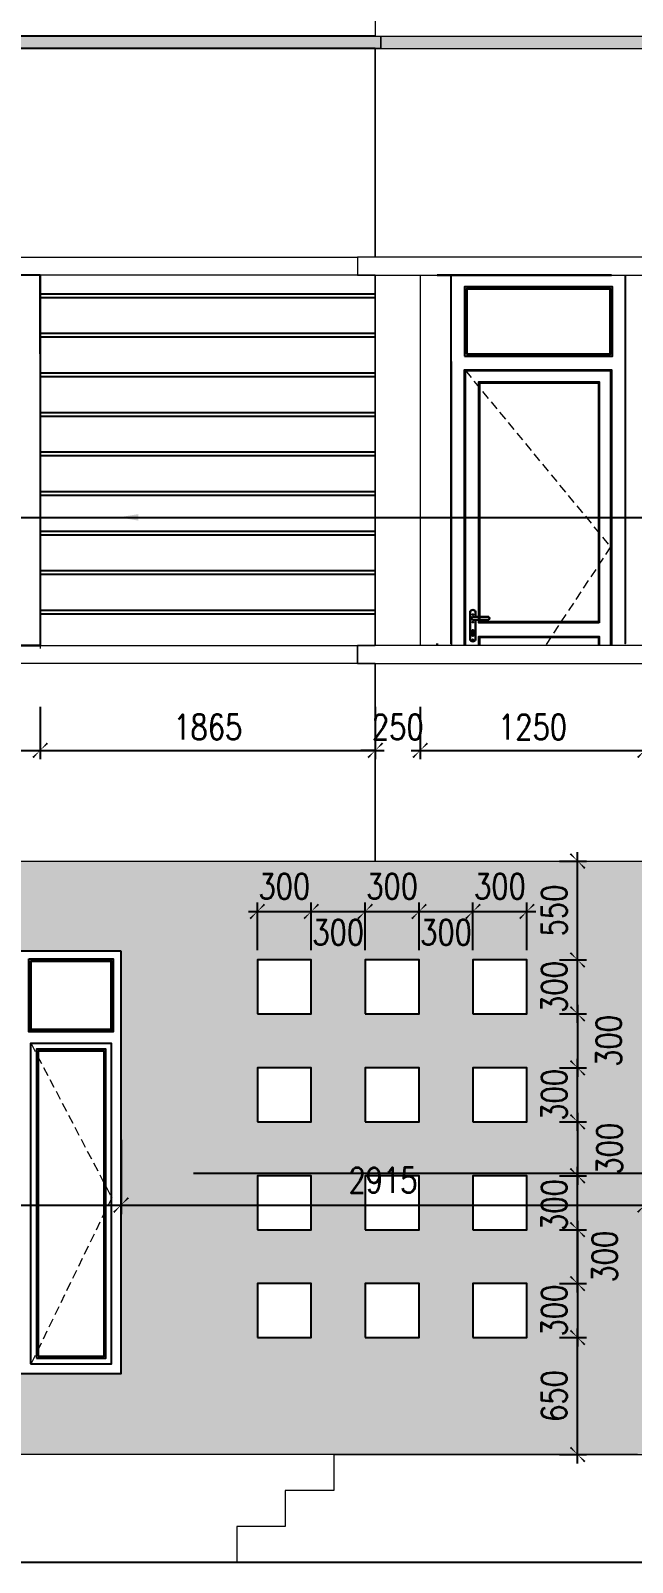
# Model space of a CAD drawing. Header units: millimetres. Extents: x -34806 to 662668, y 63228 to 99452.
# Drawn here: x 291599 to 294948, y 76492 to 85012 of the extents above; entities that cross this region are included whole.
import ezdxf

# ---------------------------------------------------------------- set-up
doc = ezdxf.new("R2010")
doc.units = ezdxf.units.MM
doc.header["$LTSCALE"] = 200
doc.header["$MEASUREMENT"] = 0
doc.header["$PDMODE"] = 3
doc.header["$PDSIZE"] = 50
doc.linetypes.add('CENTER2', pattern=[1.125, 0.75, -0.125, 0.125, -0.125])
doc.linetypes.add('HIDDEN', pattern=[0.375, 0.25, -0.125])
doc.layers.get('DEFPOINTS').update_dxf_attribs({"linetype": 'CONTINUOUS'})
for name, color, linetype, lineweight in [('3', 7, 'CONTINUOUS', 30), ('hatch', 251, 'CONTINUOUS', 5), ('kt', 136, 'CONTINUOUS', 25), ('nep', 4, 'CONTINUOUS', 30), ('thay', 7, 'CONTINUOUS', 18), ('tim', 254, 'CENTER2', 9), ('VU', 8, 'HIDDEN', 13)]:
    doc.layers.add(name, color=color, linetype=linetype, lineweight=lineweight)
for name, color, linetype in [('8', 1, 'CONTINUOUS'), ('COT', 2, 'CONTINUOUS'), ('DIM', 1, 'CONTINUOUS'), ('Manh', 8, 'CONTINUOUS'), ('Net_Manh', 155, 'CONTINUOUS'), ('TPTA-Text', 253, 'CONTINUOUS'), ('TPTA-Virtural', 253, 'CONTINUOUS'), ('wood', 254, 'CONTINUOUS')]:
    doc.layers.add(name, color=color, linetype=linetype)
doc.styles.add('RomanS', font='romans.shx', dxfattribs={"width": 0.8})
doc.dimstyles.new('D1', dxfattribs={"dimtxt": 140, "dimasz": 80, "dimexe": 50, "dimexo": 0, "dimgap": 60, "dimtad": 1, "dimdec": 0, "dimzin": 0, "dimdsep": 46, "dimtxsty": 'RomanS', "dimblk1": 'ARCHTICK', "dimblk2": 'ARCHTICK', "dimsah": 1, "dimcen": 100, "dimdle": 50, "dimclrt": 7, "dimadec": 0, "dimazin": 0, "dimtfac": 0.005, "dimtdec": 0, "dimtix": 1, "dimtofl": 0, "dimtmove": 2, "dimatfit": 3, "dimldrblk": 'ARCHTICK', "dimfxl": 1, "dimtvp": 0.8, "dimtolj": 1, "dimtzin": 0, "dimarcsym": 0})
doc.dimstyles.new('DIM-A3', dxfattribs={"dimscale": 0, "dimtxt": 160, "dimasz": 110, "dimexe": 110, "dimexo": 0, "dimgap": 110, "dimtad": 1, "dimdec": 0, "dimdsep": 46, "dimtxsty": 'RomanS', "dimblk1": 'ARCHTICK', "dimblk2": 'ARCHTICK', "dimsah": 1, "dimcen": 0.09, "dimdle": 110, "dimclrd": 256, "dimclre": 256, "dimclrt": 14, "dimadec": 0, "dimazin": 0, "dimtfac": 1, "dimtdec": 0, "dimtix": 1, "dimtmove": 2, "dimatfit": 3, "dimfxl": 110, "dimtolj": 1, "dimarcsym": 0})

# ---------------------------------------------------------------- blocks, each defined once
blk = doc.blocks.new('_ArchTick')
at = {"layer": 'DIM', "color": 150}
blk.add_lwpolyline([(0.5, 0.5, 0.133, 0, 0), (0, 0, 0, 0.133, 0), (-0.5, -0.5, 0.133, 0.133, 0)], format="xyseb", dxfattribs=at)
blk = doc.blocks.new('*D336')
at = {"layer": 'DEFPOINTS', "color": 0}
for p in [(290072.1, 81250.1), (291652.1, 81250.1), (291652.1, 81008.8)]:
    blk.add_point(p, dxfattribs=at)
at = {"layer": 'DIM', "color": 0, "lineweight": -2}
for p, q in [((290072.1, 81250.1), (290072.1, 80958.8)), ((291652.1, 81250.1), (291652.1, 80958.8)), ((290022.1, 81008.8), (291702.1, 81008.8))]:
    blk.add_line(p, q, dxfattribs=at)
at = {"layer": 'DIM', "color": 0, "lineweight": -2, "xscale": 80, "yscale": 80, "zscale": 80, "rotation": 180}
blk.add_blockref('_ArchTick', (290072.1, 81008.8), dxfattribs=at)
at = {"layer": 'DIM', "color": 0, "lineweight": -2, "xscale": 80, "yscale": 80, "zscale": 80}
blk.add_blockref('_ArchTick', (291652.1, 81008.8), dxfattribs=at)
at = {"layer": 'DIM', "color": 7, "insert": (290862.1, 81138.8), "char_height": 140, "attachment_point": 5, "style": 'RomanS'}
blk.add_mtext('\\A1;1580', dxfattribs=at)
blk = doc.blocks.new('*D337')
at = {"layer": 'DEFPOINTS', "color": 0}
for p in [(291652.1, 81250.1), (293517.1, 81250.1), (293517.1, 81008.8)]:
    blk.add_point(p, dxfattribs=at)
at = {"layer": 'DIM', "color": 0, "lineweight": -2}
for p, q in [((291652.1, 81250.1), (291652.1, 80958.8)), ((293517.1, 81250.1), (293517.1, 80958.8)), ((291602.1, 81008.8), (293567.1, 81008.8))]:
    blk.add_line(p, q, dxfattribs=at)
at = {"layer": 'DIM', "color": 0, "lineweight": -2, "xscale": 80, "yscale": 80, "zscale": 80, "rotation": 180}
blk.add_blockref('_ArchTick', (291652.1, 81008.8), dxfattribs=at)
at = {"layer": 'DIM', "color": 0, "lineweight": -2, "xscale": 80, "yscale": 80, "zscale": 80}
blk.add_blockref('_ArchTick', (293517.1, 81008.8), dxfattribs=at)
at = {"layer": 'DIM', "color": 7, "insert": (292584.6, 81138.8), "char_height": 140, "attachment_point": 5, "style": 'RomanS'}
blk.add_mtext('\\A1;1865', dxfattribs=at)
blk = doc.blocks.new('*D338')
at = {"layer": 'DEFPOINTS', "color": 0}
for p in [(293517.1, 81250.1), (293767.1, 81250.1), (293767.1, 81008.8)]:
    blk.add_point(p, dxfattribs=at)
at = {"layer": 'DIM', "color": 0, "lineweight": -2}
for p, q in [((293517.1, 81250.1), (293517.1, 80958.8)), ((293767.1, 81250.1), (293767.1, 80958.8)), ((293517.1, 81008.8), (293437.1, 81008.8)), ((293767.1, 81008.8), (293847.1, 81008.8))]:
    blk.add_line(p, q, dxfattribs=at)
at = {"layer": 'DIM', "color": 0, "lineweight": -2, "xscale": 80, "yscale": 80, "zscale": 80}
blk.add_blockref('_ArchTick', (293517.1, 81008.8), dxfattribs=at)
at = {"layer": 'DIM', "color": 0, "lineweight": -2, "xscale": 80, "yscale": 80, "zscale": 80, "rotation": 180}
blk.add_blockref('_ArchTick', (293767.1, 81008.8), dxfattribs=at)
at = {"layer": 'DIM', "color": 7, "insert": (293642.1, 81138.8), "char_height": 140, "attachment_point": 5, "style": 'RomanS'}
blk.add_mtext('\\A1;250', dxfattribs=at)
blk = doc.blocks.new('*D339')
at = {"layer": 'DEFPOINTS', "color": 0}
for p in [(293767.1, 81250.1), (295017.1, 81250.1), (295017.1, 81008.8)]:
    blk.add_point(p, dxfattribs=at)
at = {"layer": 'DIM', "color": 0, "lineweight": -2}
for p, q in [((293767.1, 81250.1), (293767.1, 80958.8)), ((295017.1, 81250.1), (295017.1, 80958.8)), ((293717.1, 81008.8), (295067.1, 81008.8))]:
    blk.add_line(p, q, dxfattribs=at)
at = {"layer": 'DIM', "color": 0, "lineweight": -2, "xscale": 80, "yscale": 80, "zscale": 80, "rotation": 180}
blk.add_blockref('_ArchTick', (293767.1, 81008.8), dxfattribs=at)
at = {"layer": 'DIM', "color": 0, "lineweight": -2, "xscale": 80, "yscale": 80, "zscale": 80}
blk.add_blockref('_ArchTick', (295017.1, 81008.8), dxfattribs=at)
at = {"layer": 'DIM', "color": 7, "insert": (294392.1, 81138.8), "char_height": 140, "attachment_point": 5, "style": 'RomanS'}
blk.add_mtext('\\A1;1250', dxfattribs=at)
blk = doc.blocks.new('*D352')
at = {"layer": 'DEFPOINTS', "color": 0}
for p in [(289652.1, 78842.1), (292102.1, 78842.1), (292102.1, 78479.7)]:
    blk.add_point(p, dxfattribs=at)
at = {"layer": 'DIM', "color": 0, "lineweight": -2}
for p, q in [((289652.1, 78842.1), (289652.1, 78429.7)), ((292102.1, 78842.1), (292102.1, 78429.7)), ((289602.1, 78479.7), (292152.1, 78479.7))]:
    blk.add_line(p, q, dxfattribs=at)
at = {"layer": 'DIM', "color": 0, "lineweight": -2, "xscale": 80, "yscale": 80, "zscale": 80, "rotation": 180}
blk.add_blockref('_ArchTick', (289652.1, 78479.7), dxfattribs=at)
at = {"layer": 'DIM', "color": 0, "lineweight": -2, "xscale": 80, "yscale": 80, "zscale": 80}
blk.add_blockref('_ArchTick', (292102.1, 78479.7), dxfattribs=at)
at = {"layer": 'DIM', "color": 7, "insert": (290877.1, 78609.7), "char_height": 140, "attachment_point": 5, "style": 'RomanS'}
blk.add_mtext('\\A1;2450', dxfattribs=at)
blk = doc.blocks.new('*D353')
at = {"layer": 'DEFPOINTS', "color": 0}
for p in [(292102.1, 78842.1), (295017.1, 78842.1), (295017.1, 78479.7)]:
    blk.add_point(p, dxfattribs=at)
at = {"layer": 'DIM', "color": 0, "lineweight": -2}
for p, q in [((292102.1, 78842.1), (292102.1, 78429.7)), ((295017.1, 78842.1), (295017.1, 78429.7)), ((292052.1, 78479.7), (295067.1, 78479.7))]:
    blk.add_line(p, q, dxfattribs=at)
at = {"layer": 'DIM', "color": 0, "lineweight": -2, "xscale": 80, "yscale": 80, "zscale": 80, "rotation": 180}
blk.add_blockref('_ArchTick', (292102.1, 78479.7), dxfattribs=at)
at = {"layer": 'DIM', "color": 0, "lineweight": -2, "xscale": 80, "yscale": 80, "zscale": 80}
blk.add_blockref('_ArchTick', (295017.1, 78479.7), dxfattribs=at)
at = {"layer": 'DIM', "color": 7, "insert": (293559.6, 78617.6), "char_height": 140, "attachment_point": 5, "style": 'RomanS'}
blk.add_mtext('\\A1;2915', dxfattribs=at)
blk = doc.blocks.new('*D402')
at = {"layer": 'DEFPOINTS', "color": 0}
for p in [(293160.6, 80112.6), (292860.6, 79897.1), (293160.6, 79897.1)]:
    blk.add_point(p, dxfattribs=at)
at = {"layer": 'DIM', "color": 0, "lineweight": -2}
for p, q in [((292810.6, 80112.6), (293210.6, 80112.6)), ((292860.6, 79897.1), (292860.6, 80162.6)), ((293160.6, 79897.1), (293160.6, 80162.6))]:
    blk.add_line(p, q, dxfattribs=at)
at = {"layer": 'DIM', "color": 0, "lineweight": -2, "xscale": 80, "yscale": 80, "zscale": 80, "rotation": 180}
blk.add_blockref('_ArchTick', (292860.6, 80112.6), dxfattribs=at)
at = {"layer": 'DIM', "color": 0, "lineweight": -2, "xscale": 80, "yscale": 80, "zscale": 80}
blk.add_blockref('_ArchTick', (293160.6, 80112.6), dxfattribs=at)
at = {"layer": 'DIM', "color": 7, "insert": (293010.6, 80252.6), "char_height": 140, "attachment_point": 5, "style": 'RomanS'}
blk.add_mtext('\\A1;300', dxfattribs=at)
blk = doc.blocks.new('*D403')
at = {"layer": 'DEFPOINTS', "color": 0}
for p in [(293460.6, 80112.6), (293160.6, 79897.1), (293460.6, 79897.1)]:
    blk.add_point(p, dxfattribs=at)
at = {"layer": 'DIM', "color": 0, "lineweight": -2}
for p, q in [((293110.6, 80112.6), (293510.6, 80112.6)), ((293160.6, 79897.1), (293160.6, 80162.6)), ((293460.6, 79897.1), (293460.6, 80162.6))]:
    blk.add_line(p, q, dxfattribs=at)
at = {"layer": 'DIM', "color": 0, "lineweight": -2, "xscale": 80, "yscale": 80, "zscale": 80, "rotation": 180}
blk.add_blockref('_ArchTick', (293160.6, 80112.6), dxfattribs=at)
at = {"layer": 'DIM', "color": 0, "lineweight": -2, "xscale": 80, "yscale": 80, "zscale": 80}
blk.add_blockref('_ArchTick', (293460.6, 80112.6), dxfattribs=at)
at = {"layer": 'DIM', "color": 7, "insert": (293310.6, 79996.6), "char_height": 140, "attachment_point": 5, "style": 'RomanS'}
blk.add_mtext('\\A1;300', dxfattribs=at)
blk = doc.blocks.new('*D404')
at = {"layer": 'DEFPOINTS', "color": 0}
for p in [(293760.6, 80112.6), (293460.6, 79897.1), (293760.6, 79897.1)]:
    blk.add_point(p, dxfattribs=at)
at = {"layer": 'DIM', "color": 0, "lineweight": -2}
for p, q in [((293410.6, 80112.6), (293810.6, 80112.6)), ((293460.6, 79897.1), (293460.6, 80162.6)), ((293760.6, 79897.1), (293760.6, 80162.6))]:
    blk.add_line(p, q, dxfattribs=at)
at = {"layer": 'DIM', "color": 0, "lineweight": -2, "xscale": 80, "yscale": 80, "zscale": 80, "rotation": 180}
blk.add_blockref('_ArchTick', (293460.6, 80112.6), dxfattribs=at)
at = {"layer": 'DIM', "color": 0, "lineweight": -2, "xscale": 80, "yscale": 80, "zscale": 80}
blk.add_blockref('_ArchTick', (293760.6, 80112.6), dxfattribs=at)
at = {"layer": 'DIM', "color": 7, "insert": (293610.6, 80252.6), "char_height": 140, "attachment_point": 5, "style": 'RomanS'}
blk.add_mtext('\\A1;300', dxfattribs=at)
blk = doc.blocks.new('*D405')
at = {"layer": 'DEFPOINTS', "color": 0}
for p in [(294060.6, 80112.6), (293760.6, 79897.1), (294060.6, 79897.1)]:
    blk.add_point(p, dxfattribs=at)
at = {"layer": 'DIM', "color": 0, "lineweight": -2}
for p, q in [((293710.6, 80112.6), (294110.6, 80112.6)), ((293760.6, 79897.1), (293760.6, 80162.6)), ((294060.6, 79897.1), (294060.6, 80162.6))]:
    blk.add_line(p, q, dxfattribs=at)
at = {"layer": 'DIM', "color": 0, "lineweight": -2, "xscale": 80, "yscale": 80, "zscale": 80, "rotation": 180}
blk.add_blockref('_ArchTick', (293760.6, 80112.6), dxfattribs=at)
at = {"layer": 'DIM', "color": 0, "lineweight": -2, "xscale": 80, "yscale": 80, "zscale": 80}
blk.add_blockref('_ArchTick', (294060.6, 80112.6), dxfattribs=at)
at = {"layer": 'DIM', "color": 7, "insert": (293910.6, 79996.6), "char_height": 140, "attachment_point": 5, "style": 'RomanS'}
blk.add_mtext('\\A1;300', dxfattribs=at)
blk = doc.blocks.new('*D406')
at = {"layer": 'DEFPOINTS', "color": 0}
for p in [(294360.6, 80112.6), (294060.6, 79897.1), (294360.6, 79897.1)]:
    blk.add_point(p, dxfattribs=at)
at = {"layer": 'DIM', "color": 0, "lineweight": -2}
for p, q in [((294010.6, 80112.6), (294410.6, 80112.6)), ((294060.6, 79897.1), (294060.6, 80162.6)), ((294360.6, 79897.1), (294360.6, 80162.6))]:
    blk.add_line(p, q, dxfattribs=at)
at = {"layer": 'DIM', "color": 0, "lineweight": -2, "xscale": 80, "yscale": 80, "zscale": 80, "rotation": 180}
blk.add_blockref('_ArchTick', (294060.6, 80112.6), dxfattribs=at)
at = {"layer": 'DIM', "color": 0, "lineweight": -2, "xscale": 80, "yscale": 80, "zscale": 80}
blk.add_blockref('_ArchTick', (294360.6, 80112.6), dxfattribs=at)
at = {"layer": 'DIM', "color": 7, "insert": (294210.6, 80252.6), "char_height": 140, "attachment_point": 5, "style": 'RomanS'}
blk.add_mtext('\\A1;300', dxfattribs=at)
blk = doc.blocks.new('*D407')
at = {"layer": 'DEFPOINTS', "color": 0}
for p in [(294542.7, 79542.7), (294542.7, 79242.7), (294642.7, 79242.7)]:
    blk.add_point(p, dxfattribs=at)
at = {"layer": 'DIM', "color": 0, "lineweight": -2}
for p, q in [((294642.7, 79592.7), (294642.7, 79192.7)), ((294542.7, 79542.7), (294692.7, 79542.7)), ((294542.7, 79242.7), (294692.7, 79242.7))]:
    blk.add_line(p, q, dxfattribs=at)
at = {"layer": 'DIM', "color": 0, "lineweight": -2, "xscale": 80, "yscale": 80, "zscale": 80}
for p, rotation in [((294642.7, 79542.7), 90), ((294642.7, 79242.7), 270)]:
    blk.add_blockref('_ArchTick', p, dxfattribs=dict(at, rotation=rotation))
at = {"layer": 'DIM', "color": 7, "insert": (294815.9, 79392.7), "char_height": 140, "attachment_point": 5, "rotation": 90, "style": 'RomanS'}
blk.add_mtext('\\A1;300', dxfattribs=at)
blk = doc.blocks.new('*D408')
at = {"layer": 'DEFPOINTS', "color": 0}
for p in [(294542.7, 79842.7), (294642.7, 79842.7), (294542.7, 79542.7)]:
    blk.add_point(p, dxfattribs=at)
at = {"layer": 'DIM', "color": 0, "lineweight": -2}
for p, q in [((294542.7, 79842.7), (294692.7, 79842.7)), ((294642.7, 79492.7), (294642.7, 79892.7)), ((294542.7, 79542.7), (294692.7, 79542.7))]:
    blk.add_line(p, q, dxfattribs=at)
at = {"layer": 'DIM', "color": 0, "lineweight": -2, "xscale": 80, "yscale": 80, "zscale": 80}
for p, rotation in [((294642.7, 79842.7), 90), ((294642.7, 79542.7), 270)]:
    blk.add_blockref('_ArchTick', p, dxfattribs=dict(at, rotation=rotation))
at = {"layer": 'DIM', "color": 7, "insert": (294512.7, 79692.7), "char_height": 140, "attachment_point": 5, "rotation": 90, "style": 'RomanS'}
blk.add_mtext('\\A1;300', dxfattribs=at)
blk = doc.blocks.new('*D409')
at = {"layer": 'DEFPOINTS', "color": 0}
for p in [(294542.7, 78942.7), (294542.7, 78642.7), (294642.7, 78642.7)]:
    blk.add_point(p, dxfattribs=at)
at = {"layer": 'DIM', "color": 0, "lineweight": -2}
for p, q in [((294642.7, 78992.7), (294642.7, 78592.7)), ((294542.7, 78942.7), (294692.7, 78942.7)), ((294542.7, 78642.7), (294692.7, 78642.7))]:
    blk.add_line(p, q, dxfattribs=at)
at = {"layer": 'DIM', "color": 0, "lineweight": -2, "xscale": 80, "yscale": 80, "zscale": 80}
for p, rotation in [((294642.7, 78942.7), 90), ((294642.7, 78642.7), 270)]:
    blk.add_blockref('_ArchTick', p, dxfattribs=dict(at, rotation=rotation))
at = {"layer": 'DIM', "color": 7, "insert": (294820, 78792.7), "char_height": 140, "attachment_point": 5, "rotation": 90, "style": 'RomanS'}
blk.add_mtext('\\A1;300', dxfattribs=at)
blk = doc.blocks.new('*D410')
at = {"layer": 'DEFPOINTS', "color": 0}
for p in [(294542.7, 79242.7), (294642.7, 79242.7), (294542.7, 78942.7)]:
    blk.add_point(p, dxfattribs=at)
at = {"layer": 'DIM', "color": 0, "lineweight": -2}
for p, q in [((294542.7, 79242.7), (294692.7, 79242.7)), ((294642.7, 78892.7), (294642.7, 79292.7)), ((294542.7, 78942.7), (294692.7, 78942.7))]:
    blk.add_line(p, q, dxfattribs=at)
at = {"layer": 'DIM', "color": 0, "lineweight": -2, "xscale": 80, "yscale": 80, "zscale": 80}
for p, rotation in [((294642.7, 79242.7), 90), ((294642.7, 78942.7), 270)]:
    blk.add_blockref('_ArchTick', p, dxfattribs=dict(at, rotation=rotation))
at = {"layer": 'DIM', "color": 7, "insert": (294512.7, 79092.7), "char_height": 140, "attachment_point": 5, "rotation": 90, "style": 'RomanS'}
blk.add_mtext('\\A1;300', dxfattribs=at)
blk = doc.blocks.new('*D411')
at = {"layer": 'DEFPOINTS', "color": 0}
for p in [(294542.7, 78342.7), (294542.7, 78042.7), (294642.7, 78042.7)]:
    blk.add_point(p, dxfattribs=at)
at = {"layer": 'DIM', "color": 0, "lineweight": -2}
for p, q in [((294642.7, 78392.7), (294642.7, 77992.7)), ((294542.7, 78342.7), (294692.7, 78342.7)), ((294542.7, 78042.7), (294692.7, 78042.7))]:
    blk.add_line(p, q, dxfattribs=at)
at = {"layer": 'DIM', "color": 0, "lineweight": -2, "xscale": 80, "yscale": 80, "zscale": 80}
for p, rotation in [((294642.7, 78342.7), 90), ((294642.7, 78042.7), 270)]:
    blk.add_blockref('_ArchTick', p, dxfattribs=dict(at, rotation=rotation))
at = {"layer": 'DIM', "color": 7, "insert": (294792.9, 78192.7), "char_height": 140, "attachment_point": 5, "rotation": 90, "style": 'RomanS'}
blk.add_mtext('\\A1;300', dxfattribs=at)
blk = doc.blocks.new('*D412')
at = {"layer": 'DEFPOINTS', "color": 0}
for p in [(294542.7, 78642.7), (294642.7, 78642.7), (294542.7, 78342.7)]:
    blk.add_point(p, dxfattribs=at)
at = {"layer": 'DIM', "color": 0, "lineweight": -2}
for p, q in [((294542.7, 78642.7), (294692.7, 78642.7)), ((294642.7, 78292.7), (294642.7, 78692.7)), ((294542.7, 78342.7), (294692.7, 78342.7))]:
    blk.add_line(p, q, dxfattribs=at)
at = {"layer": 'DIM', "color": 0, "lineweight": -2, "xscale": 80, "yscale": 80, "zscale": 80}
for p, rotation in [((294642.7, 78642.7), 90), ((294642.7, 78342.7), 270)]:
    blk.add_blockref('_ArchTick', p, dxfattribs=dict(at, rotation=rotation))
at = {"layer": 'DIM', "color": 7, "insert": (294512.7, 78479.7), "char_height": 140, "attachment_point": 5, "rotation": 90, "style": 'RomanS'}
blk.add_mtext('\\A1;300', dxfattribs=at)
blk = doc.blocks.new('*D413')
at = {"layer": 'DEFPOINTS', "color": 0}
for p in [(294542.7, 78042.7), (294542.7, 77742.7), (294642.7, 77742.7)]:
    blk.add_point(p, dxfattribs=at)
at = {"layer": 'DIM', "color": 0, "lineweight": -2}
for p, q in [((294542.7, 78042.7), (294692.7, 78042.7)), ((294642.7, 78092.7), (294642.7, 77692.7)), ((294542.7, 77742.7), (294692.7, 77742.7))]:
    blk.add_line(p, q, dxfattribs=at)
at = {"layer": 'DIM', "color": 0, "lineweight": -2, "xscale": 80, "yscale": 80, "zscale": 80}
for p, rotation in [((294642.7, 78042.7), 90), ((294642.7, 77742.7), 270)]:
    blk.add_blockref('_ArchTick', p, dxfattribs=dict(at, rotation=rotation))
at = {"layer": 'DIM', "color": 7, "insert": (294512.7, 77892.7), "char_height": 140, "attachment_point": 5, "rotation": 90, "style": 'RomanS'}
blk.add_mtext('\\A1;300', dxfattribs=at)
blk = doc.blocks.new('*D414')
at = {"layer": 'DEFPOINTS', "color": 0}
for p in [(294542.7, 78342.7), (294642.7, 78342.7), (294542.7, 78042.7)]:
    blk.add_point(p, dxfattribs=at)
at = {"layer": 'DIM', "color": 0, "lineweight": -2}
for p, q in [((294642.7, 77992.7), (294642.7, 78392.7)), ((294542.7, 78342.7), (294692.7, 78342.7)), ((294542.7, 78042.7), (294692.7, 78042.7))]:
    blk.add_line(p, q, dxfattribs=at)
at = {"layer": 'DIM', "color": 0, "lineweight": -2, "xscale": 80, "yscale": 80, "zscale": 80}
for p, rotation in [((294642.7, 78342.7), 90), ((294642.7, 78042.7), 270)]:
    blk.add_blockref('_ArchTick', p, dxfattribs=dict(at, rotation=rotation))
at = {"layer": 'DIM', "color": 7, "insert": (294792.9, 78192.7), "char_height": 140, "attachment_point": 5, "rotation": 90, "style": 'RomanS'}
blk.add_mtext('\\A1;300', dxfattribs=at)
blk = doc.blocks.new('*D415')
at = {"layer": 'DEFPOINTS', "color": 0}
for p in [(294542.7, 77742.7), (294642.7, 77742.7), (294542.7, 77092.3)]:
    blk.add_point(p, dxfattribs=at)
at = {"layer": 'DIM', "color": 0, "lineweight": -2}
for p, q in [((294642.7, 77042.3), (294642.7, 77792.7)), ((294542.7, 77742.7), (294692.7, 77742.7)), ((294542.7, 77092.3), (294692.7, 77092.3))]:
    blk.add_line(p, q, dxfattribs=at)
at = {"layer": 'DIM', "color": 0, "lineweight": -2, "xscale": 80, "yscale": 80, "zscale": 80}
for p, rotation in [((294642.7, 77742.7), 90), ((294642.7, 77092.3), 270)]:
    blk.add_blockref('_ArchTick', p, dxfattribs=dict(at, rotation=rotation))
at = {"layer": 'DIM', "color": 7, "insert": (294512.7, 77417.5), "char_height": 140, "attachment_point": 5, "rotation": 90, "style": 'RomanS'}
blk.add_mtext('\\A1;650', dxfattribs=at)
blk = doc.blocks.new('*D416')
at = {"layer": 'DEFPOINTS', "color": 0}
for p in [(294542.7, 80393.1), (294642.7, 80393.1), (294542.7, 79842.7)]:
    blk.add_point(p, dxfattribs=at)
at = {"layer": 'DIM', "color": 0, "lineweight": -2}
for p, q in [((294642.7, 79792.7), (294642.7, 80443.1)), ((294542.7, 80393.1), (294692.7, 80393.1)), ((294542.7, 79842.7), (294692.7, 79842.7))]:
    blk.add_line(p, q, dxfattribs=at)
at = {"layer": 'DIM', "color": 0, "lineweight": -2, "xscale": 80, "yscale": 80, "zscale": 80}
for p, rotation in [((294642.7, 80393.1), 90), ((294642.7, 79842.7), 270)]:
    blk.add_blockref('_ArchTick', p, dxfattribs=dict(at, rotation=rotation))
at = {"layer": 'DIM', "color": 7, "insert": (294512.7, 80117.9), "char_height": 140, "attachment_point": 5, "rotation": 90, "style": 'RomanS'}
blk.add_mtext('\\A1;550', dxfattribs=at)
blk = doc.blocks.new('taynam')
at = {"layer": '8'}
for p, q in [((-2.6, 21.4), (1, 21.4)), ((-0.8, 19.7), (-0.8, 23.2)), ((-2.6, -21.4), (1, -21.4)), ((-0.8, -23.2), (-0.8, -19.7)), ((-2.6, -118.9), (1, -118.9)), ((-0.8, -120.7), (-0.8, -117.2))]:
    blk.add_line(p, q, dxfattribs=at)
for centre in [(-0.8, 21.4), (-0.8, -21.4), (-0.8, -118.9)]:
    blk.add_circle(centre, 2.54, dxfattribs=at)
at = {"layer": 'nep', "lineweight": 30}
for p, q in [((-2.6, 8.3), (87.4, 8.3)), ((-5.5, -76.9), (-5.5, -92.8)), ((-2.6, -8.3), (87.4, -8.3)), ((3.9, -76.9), (3.9, -92.8))]:
    blk.add_line(p, q, dxfattribs=at)
for points in [[(-16.2, 37.5), (-16.2, -118.6)], [(14.6, 8.3), (14.6, 37.5)], [(-0.8, -68.6), (0.2, -68.6), (0.2, -70.2), (-0.5, -70.2), (-0.5, -71.1), (0.2, -71.1), (0.2, -75.5), (-1.6, -75.5), (-1.6, -68.6), (-0.8, -68.6)], [(14.6, -118.6), (14.6, -8.3)]]:
    blk.add_lwpolyline(points, dxfattribs=at)
for centre, radius, start, end in [((-0.8, 29.9), 17.2, 26.29941, 153.70059), ((0, 0), 8.68, 107.49075, 252.50925), ((80.6, 0), 10.7, 309.41484, 50.58516), ((-0.8, -72.1), 6.73, 314.60011, 225.39989), ((-0.8, -110.6), 17.4, 207.4481, 332.5519), ((-0.8, -92.8), 4.72, 180, 0)]:
    blk.add_arc(centre, radius, start, end, dxfattribs=at)

msp = doc.modelspace()

# ---------------------------------------------------------------- hatches: boundary and pattern name
at = {"layer": 'kt'}
h = msp.add_hatch(dxfattribs=at)
h.set_pattern_fill('AR-SAND,_O', color=256, scale=80)
h.set_pattern_definition([(37.5, (0, -114049.68), (-5.03947, 154.1459), [0, -121.6, 0, -136, 0, -130]), (7.5, (0, -114049.68), (141.58214, 225.77169), [0, -65.6, 0, -109.6, 0, -42]), (327.5, (-98.4, -114049.68), (249.13135, 0.452724), [0, -40, 0, -144, 0, -188]), (317.5, (-98.4, -114049.68), (240.49013, 70.21405), [0, -20, 0, -94.4, 0, -108])])
h.paths.add_polyline_path([(289402.1, 80392.3), (286952.1, 80392.3), (286952.1, 77092.3), (287377.1, 77092.3), (287377.1, 77792.6), (287377.1, 79892.4), (288955.3, 79892.4), (288977.1, 79892.4), (288977.1, 77792.6), (288977.1, 77092.3), (289402.1, 77092.3)])
h.paths.add_polyline_path([(286952.1, 80392.3), (284002.1, 80392.3), (284002.1, 77092.3), (286952.1, 77092.3)])
h.paths.add_polyline_path([(286702.1, 79892.4), (286702.2, 79892.4), (286702.2, 77542.3), (284252.1, 77542.3), (284252.1, 79892.4)], flags=16)
h.paths.add_polyline_path([(286132.9, 79848.4), (286132.9, 79442.2), (284819.1, 79442.2), (284819.1, 79848.4)], flags=0)
h.paths.add_polyline_path([(286189.1, 79848.4), (286658.2, 79848.4), (286658.2, 79442.2), (286189.1, 79442.2)], flags=0)
h.paths.add_polyline_path([(286122.9, 79838.4), (286122.9, 79452.2), (284829.1, 79452.2), (284829.1, 79838.4)], flags=0)
h.paths.add_polyline_path([(286199.1, 79838.4), (286648.2, 79838.4), (286648.2, 79452.2), (286199.1, 79452.2)], flags=0)
h.paths.add_polyline_path([(286132.9, 79388.2), (286132.9, 77586.3), (284819.1, 77586.3), (284819.1, 79388.2)], flags=0)
h.paths.add_polyline_path([(286122.9, 79378.2), (286122.9, 77596.3), (284829.1, 77596.3), (284829.1, 79378.2)], flags=0)
h.paths.add_polyline_path([(286199.1, 79378.2), (286648.2, 79378.2), (286648.2, 77596.3), (286199.1, 77596.3)], flags=0)
h.paths.add_polyline_path([(286231.1, 79346.2), (286618.2, 79346.2), (286618.2, 78577.5), (286648.2, 78520.2), (286618.2, 78458.4), (286618.2, 77628.3), (286231.1, 77628.3)], flags=0)
h.paths.add_polyline_path([(286241.1, 79336.2), (286608.2, 79336.2), (286608.2, 77638.3), (286241.1, 77638.3)], flags=0)
h.paths.add_polyline_path([(284765.1, 79848.4), (284765.1, 79442.2), (284296.1, 79442.2), (284296.1, 79848.4)], flags=0)
h.paths.add_polyline_path([(284755.1, 79838.4), (284755.1, 79452.2), (284306.1, 79452.2), (284306.1, 79838.4)], flags=0)
h.paths.add_polyline_path([(286224.1, 78586.6), (286224.1, 78552.7, -0.282759), (286217.9, 78542.7), (286217.9, 78500.9, -1), (286207.7, 78500.9), (286207.7, 78542.7, -0.282759), (286201.5, 78552.7), (286201.5, 78580.7), (286201.5, 78586.6, -1)], flags=0)
h.paths.add_polyline_path([(286220, 78553.6), (286220, 78556, 1.824521)], flags=0)
h.paths.add_polyline_path([(286205.5, 78559.3), (286207.5, 78555.4, -2.263183), (286205.5, 78556), (286205.5, 78567, -0.381273), (286205.5, 78579.9)], flags=0)
h.paths.add_polyline_path([(286217.2, 78559.7, 0.014599), (286217.2, 78559.6, 68.499201)], flags=0)
h.paths.add_polyline_path([(284755.1, 79378.2), (284755.1, 77591.7), (284752.9, 77596.3), (284306.1, 77596.3), (284306.1, 78515.6), (284303.8, 78520.2), (284306.1, 78524.4), (284306.1, 79378.2)], flags=0)
h.paths.add_polyline_path([(284723.1, 79346.2), (284723.1, 77628.3), (284336.1, 77628.3), (284336.1, 79346.2)], flags=0)
h.paths.add_polyline_path([(284713.1, 79336.2), (284713.1, 77638.3), (284346.1, 77638.3), (284346.1, 79336.2)], flags=0)
h.paths.add_polyline_path([(284750.5, 78586.6), (284750.5, 78580.7), (284750.5, 78552.7, -0.282759), (284744.3, 78542.7), (284744.3, 78500.9, -1), (284734.1, 78500.9), (284734.1, 78542.7, -0.282759), (284727.9, 78552.7), (284727.9, 78586.6, -1)], flags=0)
h.paths.add_polyline_path([(284746.5, 78567), (284746.5, 78553.6, -0.765522), (284744.5, 78555.4), (284746.5, 78559.3), (284746.5, 78573.4, 1), (284732, 78573.4), (284732, 78559.7, 0.11921), (284732.1, 78559), (284734, 78555.4, -2.263183), (284732, 78556), (284732, 78567, -2.232444)], flags=0)
h.paths.add_polyline_path([(295017.1, 80392.3), (293517.1, 80392.3), (289402.1, 80392.3), (289402.1, 77092.3), (293517.1, 77092.3), (295017.1, 77092.3)])
h.paths.add_polyline_path([(292102.1, 79892.4), (292102.2, 79892.4), (292102.1, 77542.3), (289652, 77542.3), (289652.1, 79892.4)], flags=16)
h.paths.add_polyline_path([(291535.1, 79848.4), (291535.1, 79442.2), (290221.3, 79442.2), (290221.3, 79848.4)], flags=0)
h.paths.add_polyline_path([(291525.1, 79838.4), (291525.1, 79452.2), (290231.3, 79452.2), (290231.3, 79838.4)], flags=0)
h.paths.add_polyline_path([(290165.1, 79848.4), (290165.1, 79442.2), (289696.1, 79442.2), (289696.1, 79848.4)], flags=0)
h.paths.add_polyline_path([(290155.1, 79838.4), (290155.1, 79452.2), (289706.1, 79452.2), (289706.1, 79838.4)], flags=0)
h.paths.add_polyline_path([(291535.1, 79388.2), (291535.1, 77586.3), (290221.3, 77586.3), (290221.3, 79388.2)], flags=0)
h.paths.add_polyline_path([(291525.1, 79378.2), (291525.1, 77596.3), (290231.3, 77596.3), (290231.3, 79378.2)], flags=0)
h.paths.add_polyline_path([(290155.1, 79378.2), (290155.1, 77596.3), (289706.1, 77596.3), (289706.1, 79378.2)], flags=0)
h.paths.add_polyline_path([(290123.1, 77628.3), (289736.1, 77628.3), (289736.1, 78458.4), (289706.1, 78520.2), (289736.1, 78577.5), (289736.1, 79346.2), (290123.1, 79346.2)], flags=0)
h.paths.add_polyline_path([(290113.1, 79336.2), (290113.1, 77638.3), (289746.1, 77638.3), (289746.1, 79336.2)], flags=0)
h.paths.add_polyline_path([(291589.1, 79848.4), (292058.2, 79848.4), (292058.2, 79442.2), (291589.1, 79442.2)], flags=0)
h.paths.add_polyline_path([(291599.1, 79838.4), (292048.2, 79838.4), (292048.2, 79452.2), (291599.1, 79452.2)], flags=0)
h.paths.add_polyline_path([(292048.2, 79378.2), (292048.2, 78524.4), (292050.4, 78520.2), (292048.2, 78515.6), (292048.2, 77596.3), (291599.1, 77596.3), (291599.1, 79382.4), (291601.3, 79378.2)], flags=0)
h.paths.add_polyline_path([(291631.1, 79346.2), (292018.2, 79346.2), (292018.2, 77628.3), (291631.1, 77628.3)], flags=0)
h.paths.add_polyline_path([(291641.1, 79336.2), (292008.2, 79336.2), (292008.2, 77638.3), (291641.1, 77638.3)], flags=0)
h.paths.add_polyline_path([(292860.6, 79842.7), (293160.6, 79842.7), (293160.6, 79542.7), (292860.6, 79542.7)], flags=16)
h.paths.add_polyline_path([(292860.6, 79242.7), (293160.6, 79242.7), (293160.6, 78942.7), (292860.6, 78942.7)], flags=16)
h.paths.add_polyline_path([(292860.6, 78642.7), (293160.6, 78642.7), (293160.6, 78342.7), (292860.6, 78342.7)], flags=16)
h.paths.add_polyline_path([(293460.6, 79842.7), (293760.6, 79842.7), (293760.6, 79542.7), (293460.6, 79542.7)], flags=16)
h.paths.add_polyline_path([(293460.6, 79242.7), (293760.6, 79242.7), (293760.6, 78942.7), (293460.6, 78942.7)], flags=16)
h.paths.add_polyline_path([(292860.6, 78042.7), (293160.6, 78042.7), (293160.6, 77742.7), (292860.6, 77742.7)], flags=16)
h.paths.add_polyline_path([(293460.6, 78642.7), (293760.6, 78642.7), (293760.6, 78342.7), (293460.6, 78342.7)], flags=16)
h.paths.add_polyline_path([(294060.6, 79842.7), (294360.6, 79842.7), (294360.6, 79542.7), (294060.6, 79542.7)], flags=16)
h.paths.add_polyline_path([(293460.6, 78042.7), (293760.6, 78042.7), (293760.6, 77742.7), (293460.6, 77742.7)], flags=16)
h.paths.add_polyline_path([(294060.6, 79242.7), (294360.6, 79242.7), (294360.6, 78942.7), (294060.6, 78942.7)], flags=16)
h.paths.add_polyline_path([(294060.6, 78642.7), (294360.6, 78642.7), (294360.6, 78342.7), (294060.6, 78342.7)], flags=16)
h.paths.add_polyline_path([(294060.6, 78042.7), (294360.6, 78042.7), (294360.6, 77742.7), (294060.6, 77742.7)], flags=16)
h.paths.add_polyline_path([(296667.2, 80392.3), (295017.1, 80392.3), (295017.1, 77092.3), (296667.2, 77092.3)])
h.paths.add_polyline_path([(286648.1, 78714.7), (287006.1, 78714.7), (287006.1, 78504.7), (286648.1, 78504.7)], flags=9)
h.paths.add_polyline_path([(286985.6, 78714.7), (287343.6, 78714.7), (287343.6, 78504.7), (286985.6, 78504.7)], flags=24)
h.paths.add_polyline_path([(289348.1, 78714.7), (289706.1, 78714.7), (289706.1, 78504.7), (289348.1, 78504.7)], flags=9)
h.paths.add_polyline_path([(289010.6, 78714.7), (289368.6, 78714.7), (289368.6, 78504.7), (289010.6, 78504.7)], flags=24)
h.paths.add_polyline_path([(283948.1, 78900.5), (284306.1, 78900.5), (284306.1, 78690.5), (283948.1, 78690.5)], flags=9)
h.paths.add_polyline_path([(285244.8, 78714.7), (285709.5, 78714.7), (285709.5, 78504.7), (285244.8, 78504.7)], flags=8)
h.paths.add_polyline_path([(283776.1, 78714.7), (284118.1, 78714.7), (284118.1, 78504.7), (283776.1, 78504.7)], flags=9)
h.paths.add_polyline_path([(284944.2, 78485), (284944.2, 78949.7), (285154.2, 78949.7), (285154.2, 78485)], flags=8)
h.paths.add_polyline_path([(284944.2, 77138.3), (284944.2, 77496.3), (285154.2, 77496.3), (285154.2, 77138.3)], flags=24)
h.paths.add_polyline_path([(284944.2, 79963.3), (284944.2, 80321.3), (285154.2, 80321.3), (285154.2, 79963.3)], flags=24)
h.paths.add_polyline_path([(290644.8, 78714.7), (291109.5, 78714.7), (291109.5, 78504.7), (290644.8, 78504.7)], flags=8)
h.paths.add_polyline_path([(293327.3, 78722.6), (293792, 78722.6), (293792, 78512.6), (293327.3, 78512.6)], flags=24)
h.paths.add_polyline_path([(292831.6, 80357.6), (293189.6, 80357.6), (293189.6, 80147.6), (292831.6, 80147.6)], flags=24)
h.paths.add_polyline_path([(293131.6, 80101.6), (293489.6, 80101.6), (293489.6, 79891.6), (293131.6, 79891.6)], flags=24)
h.paths.add_polyline_path([(293431.6, 80357.6), (293789.6, 80357.6), (293789.6, 80147.6), (293431.6, 80147.6)], flags=24)
h.paths.add_polyline_path([(293731.6, 80101.6), (294089.6, 80101.6), (294089.6, 79891.6), (293731.6, 79891.6)], flags=24)
h.paths.add_polyline_path([(294031.6, 80357.6), (294389.6, 80357.6), (294389.6, 80147.6), (294031.6, 80147.6)], flags=24)
h.paths.add_polyline_path([(294710.9, 79213.7), (294710.9, 79571.7), (294920.9, 79571.7), (294920.9, 79213.7)], flags=24)
h.paths.add_polyline_path([(294407.7, 79513.7), (294407.7, 79871.7), (294617.7, 79871.7), (294617.7, 79513.7)], flags=24)
h.paths.add_polyline_path([(294715, 78613.7), (294715, 78971.7), (294925, 78971.7), (294925, 78613.7)], flags=24)
h.paths.add_polyline_path([(294407.7, 78913.7), (294407.7, 79271.7), (294617.7, 79271.7), (294617.7, 78913.7)], flags=24)
h.paths.add_polyline_path([(294687.9, 78013.7), (294687.9, 78371.7), (294897.9, 78371.7), (294897.9, 78013.7)], flags=24)
h.paths.add_polyline_path([(294407.7, 78300.7), (294407.7, 78658.7), (294617.7, 78658.7), (294617.7, 78300.7)], flags=24)
h.paths.add_polyline_path([(294407.7, 77713.7), (294407.7, 78071.7), (294617.7, 78071.7), (294617.7, 77713.7)], flags=24)
h.paths.add_polyline_path([(294687.9, 78013.7), (294687.9, 78371.7), (294897.9, 78371.7), (294897.9, 78013.7)], flags=8)
h.paths.add_polyline_path([(294407.7, 77241.1), (294407.7, 77593.8), (294617.7, 77593.8), (294617.7, 77241.1)], flags=24)
h.paths.add_polyline_path([(294407.7, 79938.9), (294407.7, 80296.9), (294617.7, 80296.9), (294617.7, 79938.9)], flags=24)
h.paths.add_polyline_path([(295617.8, 78714.7), (296066.5, 78714.7), (296066.5, 78504.7), (295617.8, 78504.7)], flags=24)
at = {"layer": 'Manh'}
h = msp.add_hatch(dxfattribs=at)
h.set_pattern_fill('DOTS,_O', color=256, scale=350)
h.set_pattern_definition([(0, (94.207, -114049.677), (10.9375, 21.875), [0, -21.875])])
h.paths.add_polyline_path([(293547.1, 84981.8), (293517.1, 84981.8), (282232.1, 84981.8), (282232.1, 84911.8), (293517.1, 84911.8), (293547.1, 84911.8)])
h.paths.add_polyline_path([(300237.1, 84981.8), (293547.1, 84981.8), (293547.1, 84911.8), (300237.1, 84911.8)])

# ---------------------------------------------------------------- linework, layer by layer
at = {"layer": '3'}
for p, q in [((293861.5, 83652.3), (293883.2, 83652.3)), ((294831.5, 83652.3), (294831.5, 83652.3))]:
    msp.add_line(p, q, dxfattribs=at)
for points in [[(293883.2, 83652.3), (294831.5, 83652.3)], [(293861.5, 81592.3), (293861.5, 81602.5)], [(294831.5, 81602.5), (294831.5, 81592.3)]]:
    msp.add_lwpolyline(points, dxfattribs=at)
at = {"layer": 'COT'}
msp.add_line((305776.8, 76492.3), (271523.4, 76492.3), dxfattribs=at)
at = {"layer": 'hatch'}
msp.add_line((293942.5, 81592.3), (293942.5, 83170.9), dxfattribs=at)
msp.add_lwpolyline([(292102.1, 77542.3), (289652.1, 77542.3), (289652.1, 79892.4), (292102.1, 79892.4)], close=True, dxfattribs=at)
at = {"layer": 'Net_Manh'}
for p, q in [((291652.1, 83548.3), (293517.1, 83548.3)), ((291652.1, 83528.3), (293517.1, 83528.3)), ((291652.1, 83328.3), (293517.1, 83328.3)), ((291652.1, 83308.3), (293517.1, 83308.3)), ((291652.1, 83108.3), (293517.1, 83108.3)), ((291652.1, 83088.3), (293517.1, 83088.3)), ((291652.1, 82888.3), (293517.1, 82888.3)), ((291652.1, 82868.3), (293517.1, 82868.3)), ((291652.1, 82668.3), (293517.1, 82668.3)), ((291652.1, 82648.3), (293517.1, 82648.3)), ((291652.1, 82448.3), (293517.1, 82448.3)), ((291652.1, 82428.3), (293517.1, 82428.3)), ((291652.1, 82228.3), (293517.1, 82228.3)), ((291652.1, 82208.3), (293517.1, 82208.3)), ((291652.1, 82008.3), (293517.1, 82008.3)), ((291652.1, 81988.3), (293517.1, 81988.3)), ((291652.1, 81788.3), (293517.1, 81788.3)), ((291652.1, 81768.3), (293517.1, 81768.3))]:
    msp.add_line(p, q, dxfattribs=at)
at = {"layer": 'thay'}
for p, q in [((293517.1, 84981.8), (300237.1, 84981.8)), ((293547.1, 84911.8), (293547.1, 84981.8)), ((293517.1, 83752.3), (293517.1, 84911.8)), ((293517.1, 84911.8), (300237.1, 84911.8)), ((293517.1, 83801.3), (293517.1, 83842.3)), ((293417.1, 83752.3), (293417.1, 83652.3)), ((291652.1, 83652.3), (291652.1, 81574.4)), ((293517.1, 83652.3), (293517.1, 81592.3)), ((293517.1, 81592.3), (293517.1, 83652.3)), ((293517.1, 81592.3), (293517.1, 83652.3)), ((293417.1, 81492.3), (293417.1, 81592.3)), ((293517.1, 81492.3), (293517.1, 80792.3)), ((293517.1, 80392.3), (293517.1, 81492.3)), ((293517.1, 80392.3), (293517.1, 81492.3)), ((284002.1, 80392.3), (293517.1, 80392.3)), ((289652.1, 79892.4), (292102.1, 79892.4)), ((294917.1, 77092.3), (286402.1, 77092.3)), ((293286.2, 77092.3), (300237.1, 77092.3))]:
    msp.add_line(p, q, dxfattribs=at)
for points in [[(295017.1, 85231.8), (295017.1, 85091.8), (293517.1, 85091.8), (293517.1, 84981.8)], [(293517.1, 84981.8), (293547.1, 84981.8), (293547.1, 84911.8), (293517.1, 84911.8)], [(293517.1, 84911.8), (293517.1, 83752.7), (293417.1, 83752.7), (293417.1, 83652.7), (293517.1, 83652.7), (293517.1, 81592.7)], [(293517.1, 83752.3), (293417.1, 83752.3), (293417.1, 83652.3), (293517.1, 83652.3)], [(293517.1, 83652.3), (293517.1, 81592.3)], [(293767.1, 83652.3), (293767.1, 83552.3), (293767.1, 81592.3)], [(293517.1, 81492.3), (293417.1, 81492.3), (293417.1, 81592.3), (293517.1, 81592.3)], [(293517.1, 81492.3), (293517.1, 80392.3), (295017.1, 80392.3), (295017.1, 77092.3)], [(289652.1, 79892.4), (292102.1, 79892.4)], [(292102.1, 77542.3), (289652.1, 77542.3)], [(292102.1, 77542.3), (289652.1, 77542.3)], [(293517.1, 77092.3), (281662.1, 77092.3), (281662.1, 76892.3)], [(293286.2, 77092.3), (293286.2, 76892.3), (293016.2, 76892.3), (293016.2, 76692.3), (292746.2, 76692.3), (292746.2, 76492.3)]]:
    msp.add_lwpolyline(points, dxfattribs=at)
for points in [[(282102.1, 83752.3), (293417.1, 83752.3), (293417.1, 83652.3), (282102.1, 83652.3)], [(300237.1, 83752.3), (293417.1, 83752.3), (293417.1, 83652.3), (300237.1, 83652.3)], [(282102.1, 81592.3), (293417.1, 81592.3), (293417.1, 81492.3), (282102.1, 81492.3)], [(300237.1, 81592.3), (293417.1, 81592.3), (293417.1, 81492.3), (300237.1, 81492.3)]]:
    msp.add_lwpolyline(points, close=True, dxfattribs=at)
at = {"layer": 'tim', "linetype": 'CENTER2', "ltscale": 2}
msp.add_line((305776.8, 77092.3), (271523.4, 77092.3), dxfattribs=at)
at = {"layer": 'TPTA-Virtural'}
for p, q in [((293517.1, 84981.8), (282202.1, 84981.8)), ((293517.1, 84911.8), (282202.1, 84911.8))]:
    msp.add_line(p, q, dxfattribs=at)
for points in [[(292102.2, 79892.4), (289652.1, 79892.4), (289652, 77542.3), (292102.1, 77542.3)], [(292860.6, 79542.7), (293160.6, 79542.7), (293160.6, 79842.7), (292860.6, 79842.7)], [(293460.6, 79542.7), (293760.6, 79542.7), (293760.6, 79842.7), (293460.6, 79842.7)], [(294060.6, 79542.7), (294360.6, 79542.7), (294360.6, 79842.7), (294060.6, 79842.7)], [(292860.6, 78942.7), (293160.6, 78942.7), (293160.6, 79242.7), (292860.6, 79242.7)], [(293460.6, 78942.7), (293760.6, 78942.7), (293760.6, 79242.7), (293460.6, 79242.7)], [(294060.6, 78942.7), (294360.6, 78942.7), (294360.6, 79242.7), (294060.6, 79242.7)], [(292860.6, 78342.7), (293160.6, 78342.7), (293160.6, 78642.7), (292860.6, 78642.7)], [(293460.6, 78342.7), (293760.6, 78342.7), (293760.6, 78642.7), (293460.6, 78642.7)], [(294060.6, 78342.7), (294360.6, 78342.7), (294360.6, 78642.7), (294060.6, 78642.7)], [(292860.6, 77742.7), (293160.6, 77742.7), (293160.6, 78042.7), (292860.6, 78042.7)], [(293460.6, 77742.7), (293760.6, 77742.7), (293760.6, 78042.7), (293460.6, 78042.7)], [(294060.6, 77742.7), (294360.6, 77742.7), (294360.6, 78042.7), (294060.6, 78042.7)]]:
    msp.add_lwpolyline(points, close=True, dxfattribs=at)
at = {"layer": 'VU', "linetype": 'HIDDEN'}
for points in [[(294018.2, 83120.9), (294826.1, 82140.5), (294463.6, 81592.3)], [(291601.3, 79378.2), (292050.4, 78520.2), (291601.3, 77596.3)]]:
    msp.add_lwpolyline(points, dxfattribs=at)
at = {"layer": 'wood'}
for points in [[(291652.1, 83214), (291652.1, 83652.3), (290072.1, 83652.3), (290072.1, 83214)], [(291652.1, 83652.3), (291652.1, 81592.3), (290072.1, 81592.3), (290072.1, 83652.3)], [(293937.1, 83652.3), (293937.1, 81602.5), (293937.1, 81602.5)], [(294907.1, 83652.3), (294907.1, 81602.5), (294907.1, 81602.5)], [(294013.2, 81592.3), (294013.2, 83125.9), (294831.1, 83125.9), (294831.1, 81592.3)], [(294018.2, 81592.3), (294018.2, 83120.9), (294826.1, 83120.9), (294826.1, 81592.3)], [(294093.4, 81592.3), (294093.4, 81642.7), (294763.1, 81642.7), (294763.1, 81592.3)], [(294098.4, 81592.3), (294098.4, 81637.7), (294758.1, 81637.7), (294758.1, 81592.3)]]:
    msp.add_lwpolyline(points, dxfattribs=at)
for points in [[(294013.8, 83202), (294836.1, 83202), (294836.1, 83586.1), (294013.8, 83586.1)], [(294023.8, 83212), (294826.1, 83212), (294826.1, 83576.1), (294023.8, 83576.1)], [(294026.8, 83215), (294823.1, 83215), (294823.1, 83573.1), (294026.8, 83573.1)], [(294763.1, 81718.7), (294093.4, 81718.7), (294093.4, 83058), (294763.1, 83058)], [(294758.1, 81723.7), (294098.4, 81723.7), (294098.4, 83053), (294758.1, 83053)], [(290072.1, 81592.3), (291652.1, 81592.3), (291652.1, 81592.3), (290072.1, 81592.3)], [(291589.1, 79848.4), (292058.2, 79848.4), (292058.2, 79442.2), (291589.1, 79442.2)], [(291599.1, 79838.4), (292048.2, 79838.4), (292048.2, 79452.2), (291599.1, 79452.2)], [(291602.1, 79835.4), (292045.2, 79835.4), (292045.2, 79455.2), (291602.1, 79455.2)], [(291599.1, 77596.3), (292048.2, 77596.3), (292048.2, 79378.2), (291599.1, 79378.2)], [(291631.1, 77628.3), (292018.2, 77628.3), (292018.2, 79346.2), (291631.1, 79346.2)], [(291641.1, 77638.3), (292008.2, 77638.3), (292008.2, 79336.2), (291641.1, 79336.2)]]:
    msp.add_lwpolyline(points, close=True, dxfattribs=at)

# ---------------------------------------------------------------- block references
msp.add_blockref('taynam', (294060.5, 81742.9), dxfattribs=at)

# ---------------------------------------------------------------- dimensions: what is measured, and where the dimension line sits
at = {"layer": 'DIM'}
for base, p1, p2, picture, middle in [((291652.1, 81008.8), (290072.1, 81250.1), (291652.1, 81250.1), '*D336', (290862.1, 81138.8)), ((293517.1, 81008.8), (291652.1, 81250.1), (293517.1, 81250.1), '*D337', (292584.6, 81138.8)), ((293767.1, 81008.8), (293517.1, 81250.1), (293767.1, 81250.1), '*D338', (293642.1, 81138.8)), ((295017.1, 81008.8), (293767.1, 81250.1), (295017.1, 81250.1), '*D339', (294392.1, 81138.8)), ((292102.1, 78479.7), (289652.1, 78842.1), (292102.1, 78842.1), '*D352', (290877.1, 78609.7))]:
    dim = msp.add_linear_dim(base=base, p1=p1, p2=p2, dimstyle='D1', dxfattribs=at)
    dim.commit()
    dim.dimension.update_dxf_attribs({"geometry": picture, "text_midpoint": middle})
for base, p1, p2, picture, middle in [((294642.7, 80393.1), (294542.7, 79842.7), (294542.7, 80393.1), '*D416', (294512.7, 80117.9)), ((294642.7, 77742.7), (294542.7, 77092.3), (294542.7, 77742.7), '*D415', (294512.7, 77417.5))]:
    dim = msp.add_linear_dim(base=base, p1=p1, p2=p2, angle=90, dimstyle='D1', dxfattribs=at)
    dim.commit()
    dim.dimension.update_dxf_attribs({"geometry": picture, "text_midpoint": middle})
for base, p1, p2, picture, middle in [((293160.6, 80112.6), (292860.6, 79897.1), (293160.6, 79897.1), '*D402', (293010.6, 80252.6)), ((293760.6, 80112.6), (293460.6, 79897.1), (293760.6, 79897.1), '*D404', (293610.6, 80252.6)), ((294360.6, 80112.6), (294060.6, 79897.1), (294360.6, 79897.1), '*D406', (294210.6, 80252.6)), ((293460.6, 80112.6), (293160.6, 79897.1), (293460.6, 79897.1), '*D403', (293310.6, 79996.6)), ((294060.6, 80112.6), (293760.6, 79897.1), (294060.6, 79897.1), '*D405', (293910.6, 79996.6)), ((295017.1, 78479.7), (292102.1, 78842.1), (295017.1, 78842.1), '*D353', (293559.6, 78617.6))]:
    dim = msp.add_linear_dim(base=base, p1=p1, p2=p2, dimstyle='D1', dxfattribs=at)
    dim.commit()
    dim.dimension.update_dxf_attribs({"geometry": picture, "text_midpoint": middle, "dimtype": 128})
for base, p1, p2, picture, middle in [((294642.7, 79842.7), (294542.7, 79542.7), (294542.7, 79842.7), '*D408', (294512.7, 79692.7)), ((294642.7, 79242.7), (294542.7, 79542.7), (294542.7, 79242.7), '*D407', (294815.9, 79392.7)), ((294642.7, 79242.7), (294542.7, 78942.7), (294542.7, 79242.7), '*D410', (294512.7, 79092.7)), ((294642.7, 78642.7), (294542.7, 78942.7), (294542.7, 78642.7), '*D409', (294820, 78792.7)), ((294642.7, 78642.7), (294542.7, 78342.7), (294542.7, 78642.7), '*D412', (294512.7, 78479.7)), ((294642.7, 78042.7), (294542.7, 78342.7), (294542.7, 78042.7), '*D411', (294792.9, 78192.7)), ((294642.7, 78342.7), (294542.7, 78042.7), (294542.7, 78342.7), '*D414', (294792.9, 78192.7)), ((294642.7, 77742.7), (294542.7, 78042.7), (294542.7, 77742.7), '*D413', (294512.7, 77892.7))]:
    dim = msp.add_linear_dim(base=base, p1=p1, p2=p2, angle=90, dimstyle='D1', dxfattribs=at)
    dim.commit()
    dim.dimension.update_dxf_attribs({"geometry": picture, "text_midpoint": middle, "dimtype": 128})

# ---------------------------------------------------------------- leaders
at = {"layer": 'TPTA-Text'}
for points in [[(286824, 82304.6), (298315.3, 82304.6)], [(292088.8, 82304.6), (303580.1, 82304.6)], [(292505.7, 78657), (307127.2, 78657)]]:
    msp.add_leader(points, dimstyle='DIM-A3', override={"dimscale": 1, "dimtad": 0}, dxfattribs=at)

doc.saveas('drawing.dxf')
